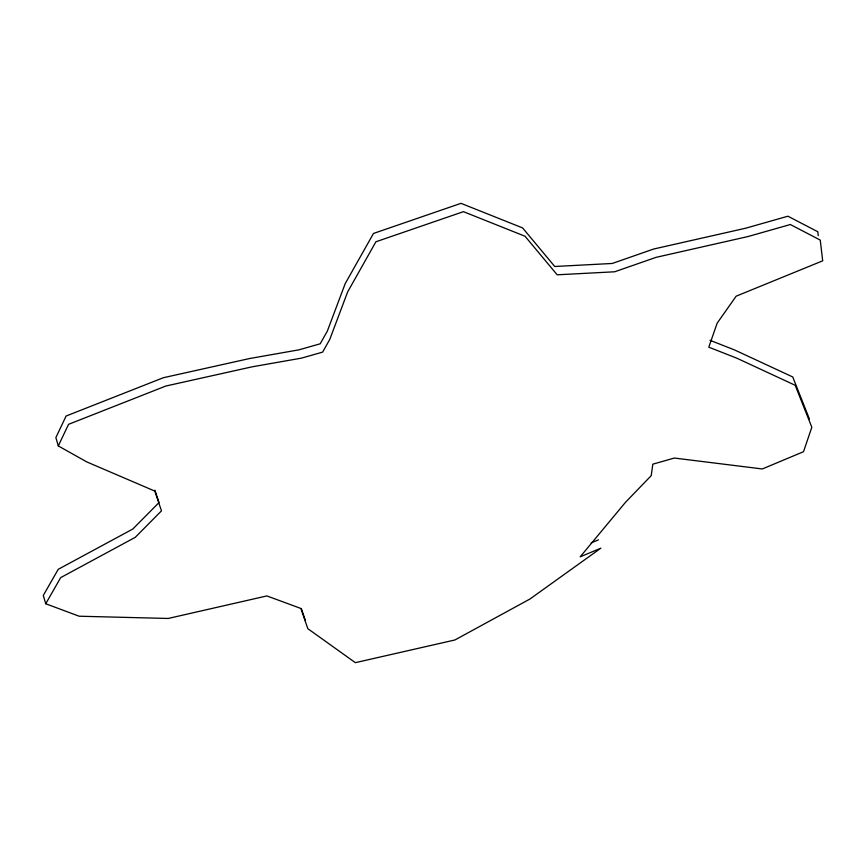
<?xml version="1.0" encoding="UTF-8"?>
<svg xmlns="http://www.w3.org/2000/svg" width="866" height="866" viewBox="0 0 866 866"><rect width="100%" height="100%" fill="white"/><g stroke="black" fill="none" stroke-linecap="round" stroke-linejoin="round"><path stroke-width="1.3" d="M45.736 603.754L60.674 577.622L135.226 537.353L161.477 510.864L154.819 491.087L86.806 461.924L58.303 445.925L68.555 424.329L165.817 386.041L252.125 366.827L301.455 358.134L322.628 352.116L329.762 339.44L347.645 291.939L375.909 241.776L463.429 211.661L525.034 236.245L557.174 274.803L614.665 271.783L656.092 257.343L747.975 236.559L790.344 224.521L820.243 240.077L822.7 260.828L736.165 296.183L717.167 323.148L708.789 347.179L736.847 358.199L795.172 385.273L811.821 427.252L803.507 451.716L762.307 468.961L674.343 458.049L652.812 464.176L651.221 475.65L625.501 502.302L580.177 556.838L600.885 548.167L529.905 599.045L454.921 639.974L355.363 662.663L307.82 628.673L300.827 608.441L266.89 595.927L168.177 618.465L79.131 616.213L45.736 603.754L43.3 595.429L58.238 569.308L132.79 529.039L159.041 502.551L154.884 490.188M591.142 542.906L598.449 539.854M710.012 340.295L734.411 349.886L792.736 376.959L809.385 418.928M301.455 608.971L305.395 620.359M58.303 445.925L55.868 437.611L66.119 416.016L163.382 377.717L249.689 358.513L299.019 349.821L320.193 343.802L327.326 331.126L345.209 283.626L373.473 233.463L460.993 203.337L522.609 227.92L554.738 266.49L612.24 263.47L653.657 249.029L745.55 228.245L787.908 216.208L817.807 231.752L818.273 235.649"/></g></svg>
